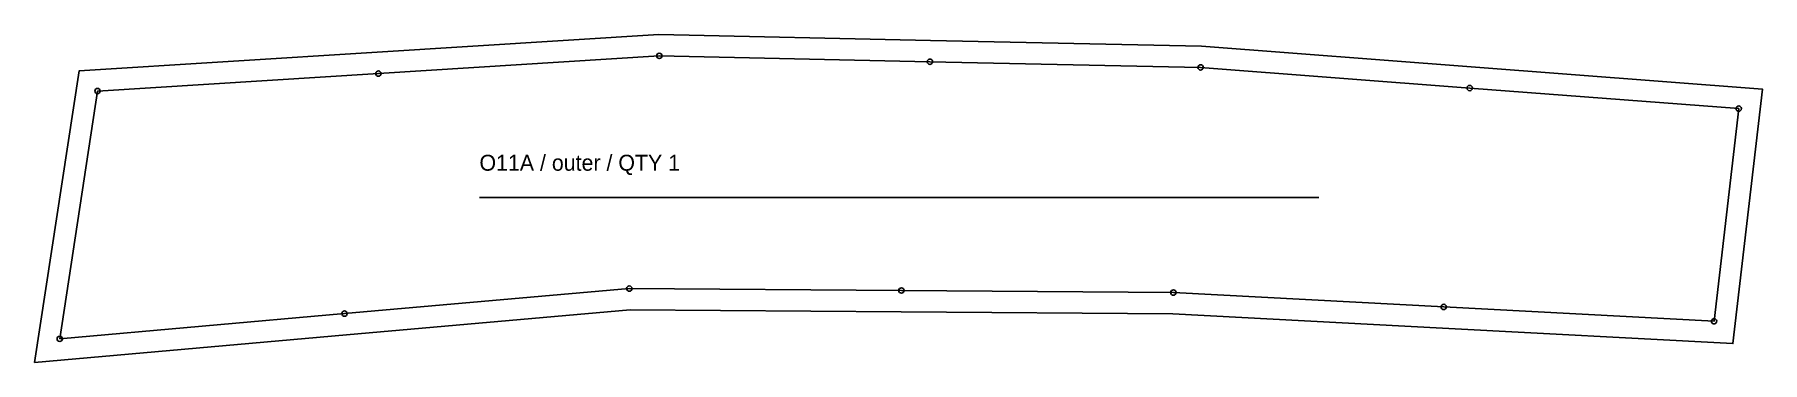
# Model space of a CAD drawing. Header units: millimetres. Extents: x -14 to 959, y -13 to 171.
import ezdxf

# ---------------------------------------------------------------- set-up
doc = ezdxf.new("R2010")
doc.units = ezdxf.units.MM
for name, color, linetype in [('BINDING', 4, 'Continuous'), ('CUT', 7, 'Continuous'), ('GRAIN', 3, 'Continuous'), ('ID', 7, 'Continuous'), ('NOTCH', 1, 'Continuous'), ('SEW', 5, 'Continuous'), ('ZIPPER', 1, 'Continuous')]:
    doc.layers.add(name, color=color, linetype=linetype)

msp = doc.modelspace()

# ---------------------------------------------------------------- linework, layer by layer
at = {"layer": 'BINDING'}
msp.add_lwpolyline([(21.3, 139.62), (0, 0)], dxfattribs=at)
at = {"layer": 'CUT'}
msp.add_lwpolyline([(-14.17, -13.3), (10.9, 150.99), (178.85, 161.45), (337.64, 171.45), (490.65, 168.17), (643.49, 164.94), (795.43, 153.28), (959.49, 140.71), (942.84, -2.66), (779.27, 6.02), (627.22, 14.08), (474.2, 15.21), (321.47, 16.3), (161.54, 2.25)], close=True, dxfattribs=at)
at = {"layer": 'GRAIN'}
msp.add_line((236.53, 79.72), (709.6, 79.72), dxfattribs=at)
at = {"layer": 'NOTCH'}
for centre in [(337.89, 159.44), (490.39, 156.17), (179.6, 149.47), (642.9, 152.95), (21.3, 139.62), (794.52, 141.32), (946.13, 129.7), (320.98, 28.3), (474.29, 27.21), (627.59, 26.08), (779.9, 18), (160.49, 14.21), (932.22, 9.92), (0, 0)]:
    msp.add_circle(centre, 1.5, dxfattribs=at)
at = {"layer": 'SEW'}
msp.add_lwpolyline([(0, 0), (160.49, 14.21), (320.98, 28.3), (474.29, 27.21), (627.59, 26.08), (779.9, 18), (932.22, 9.92), (946.13, 129.7), (794.52, 141.32), (642.9, 152.95), (490.39, 156.17), (337.89, 159.44), (179.6, 149.47), (21.3, 139.62)], close=True, dxfattribs=at)
at = {"layer": 'ZIPPER'}
for points in [[(337.89, 159.44), (179.6, 149.47)], [(490.39, 156.17), (337.89, 159.44)], [(642.9, 152.95), (490.39, 156.17)], [(179.6, 149.47), (21.3, 139.62)], [(794.52, 141.32), (642.9, 152.95)], [(946.13, 129.7), (794.52, 141.32)], [(932.22, 9.92), (946.13, 129.7)]]:
    msp.add_lwpolyline(points, dxfattribs=at)

# ---------------------------------------------------------------- texts
at = {"layer": 'ID'}
msp.add_text('O11A / outer / QTY 1', height=9, dxfattribs=at).set_placement((236.53, 94.72))

doc.saveas('drawing.dxf')
